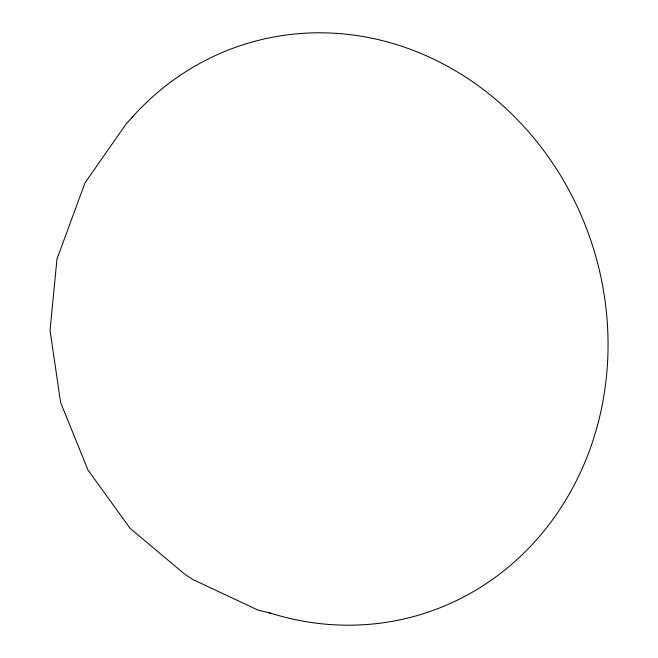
<?xml version="1.0" encoding="UTF-8"?>
<svg xmlns="http://www.w3.org/2000/svg" width="658" height="658" viewBox="0 0 658 658"><rect width="100%" height="100%" fill="white"/><g stroke="black" fill="none" stroke-linecap="round" stroke-linejoin="round"><path stroke-width="0.99" d="M270.249 613.067L257.87 610.048L192.761 579.468L184.256 573.792L130.07 528.333L87.892 469.87L60.602 402.383L50.049 330.481L56.966 259.055L85.063 182.76L125.966 124.181L134.841 114.319A298.411 271.721 72.9 0 1 485.497 91.174A298.411 271.721 72.9 0 1 584.921 462.212A298.411 271.721 72.9 0 1 268.332 612.458M131.485 118.029A298.411 271.721 72.9 0 1 132.817 116.532"/></g></svg>
